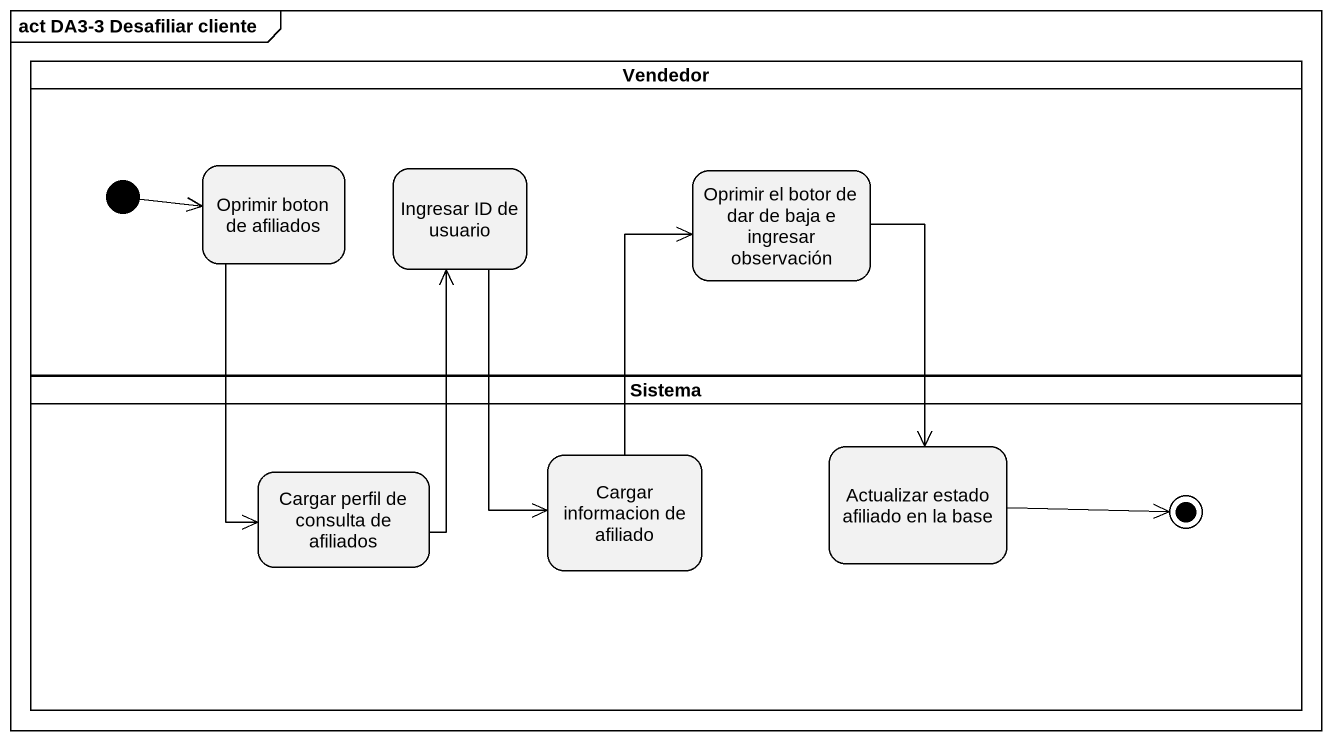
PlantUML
@startuml
mainframe act DA3-3 Desafiliar cliente
hide empty description
state Vendedor <<partition>> {
  state "Oprimir boton de afiliados" as Oprimir_boton_de_afiliados
  state "Ingresar ID de usuario" as Ingresar_ID_de_usuario
  state "Oprimir el botor de dar de baja e ingresar observación" as Oprimir_el_botor_de_dar_de
  [*] -right-> Oprimir_boton_de_afiliados
}
state Sistema <<partition>> {
  state "Cargar perfil de consulta de afiliados" as Cargar_perfil_de_consulta
  state "Cargar informacion de afiliado" as Cargar_informacion_de
  state "Actualizar estado afiliado en la base" as Actualizar_estado_afiliado
  Actualizar_estado_afiliado -right-> [*]
}
Oprimir_boton_de_afiliados --> Cargar_perfil_de_consulta
Ingresar_ID_de_usuario --> Cargar_informacion_de
Oprimir_el_botor_de_dar_de --> Actualizar_estado_afiliado
Cargar_perfil_de_consulta -up-> Ingresar_ID_de_usuario
Cargar_informacion_de -up-> Oprimir_el_botor_de_dar_de
@enduml
